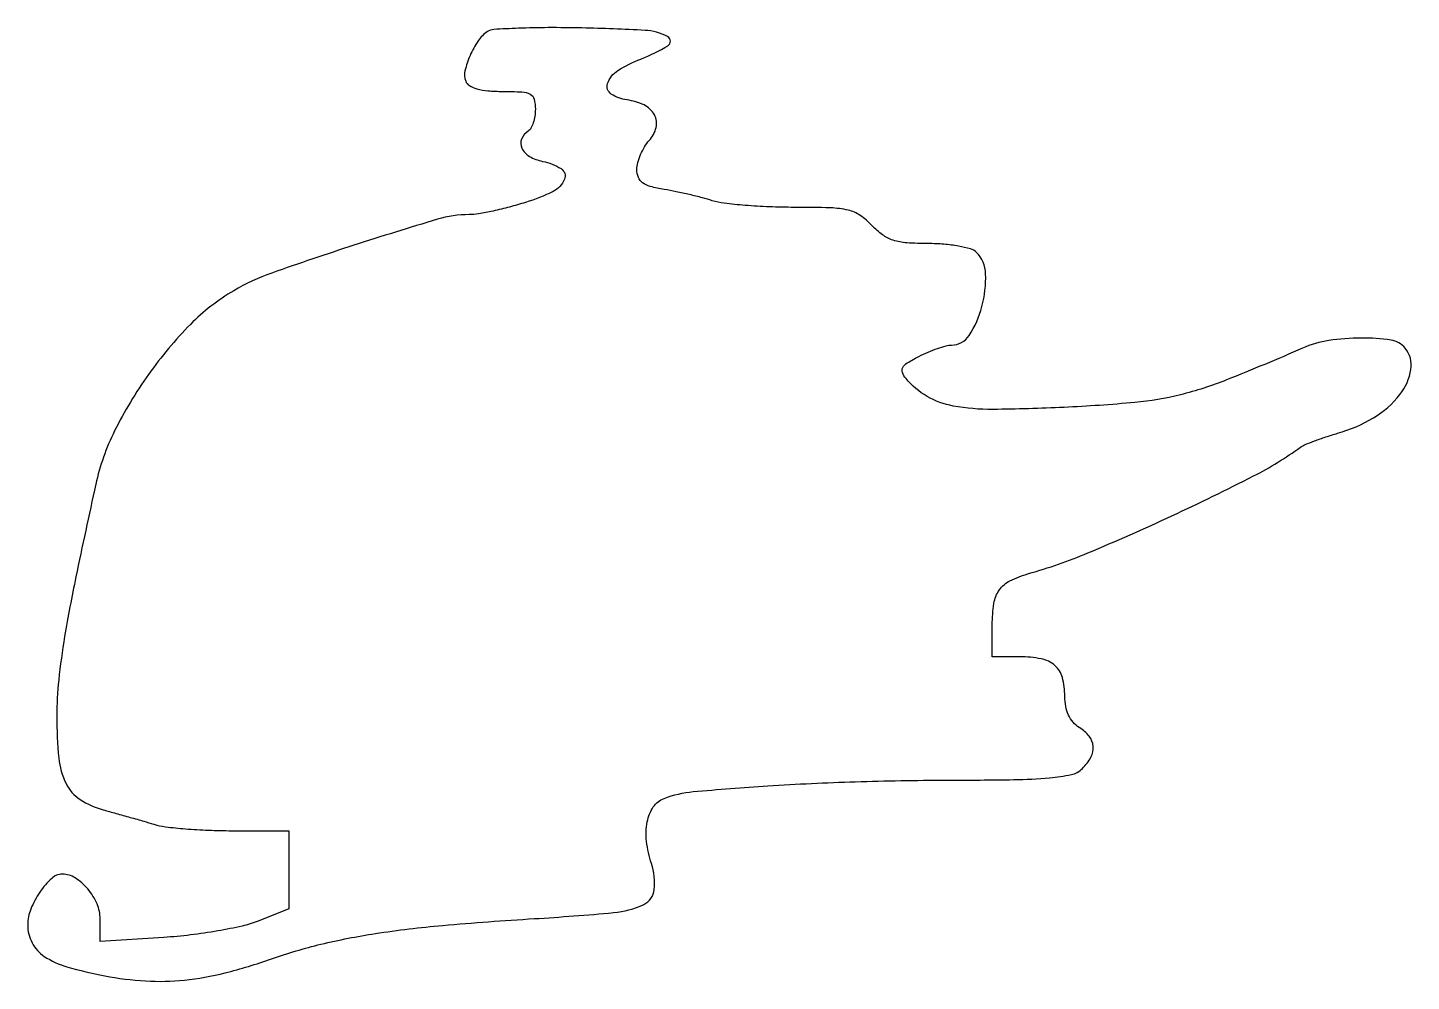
# Model space of a CAD drawing. Extents: x 0 to 191, y 0 to 132.
import ezdxf

# ---------------------------------------------------------------- set-up
doc = ezdxf.new("R2010")
doc.units = 0

msp = doc.modelspace()

# ---------------------------------------------------------------- linework, layer by layer
msp.add_lwpolyline([(63.399704, 131.251379, 0.093769), (62.122836, 129.972615, 0.045726), (61.000439, 127.948379, 0.045358), (60.296386, 125.853569, 0.151132), (60.391612, 124.421859, 0.167526), (60.911481, 123.802611, 0.066947), (61.942313, 123.358547, 0.047123), (63.452705, 123.085437, 0.021181), (65.468615, 123, -0.012627), (68.151007, 122.932246, -0.111359), (69.285906, 122.615329, -0.209527), (69.828438, 121.921462, -0.062713), (70, 120.559017, -0.037634), (69.926158, 119.57934, -0.041396), (69.70625, 118.653525, -0.045439), (69.384508, 117.906663, -0.130646), (69, 117.5, 0.159357), (68.096627, 116.430009, 0.211625), (68.136882, 115.172042, 0.15049), (69.195255, 114.03099, 0.081892), (71, 113.35, -0.090448), (73.540265, 112.341858, -0.366117), (74.011424, 110.874375, -0.182338), (72.447491, 109.202202, -0.038208), (68.662108, 107.682622, -0.011646), (66.439527, 107.038519, -0.011431), (64.175586, 106.49427, -0.011379), (62.170118, 106.107945, -0.041912), (60.884607, 106, 0.07287), (56.504788, 105.358274, 0.00545), (44.97015, 101.766572, 0.006764), (33.665717, 97.94125, 0.047603), (28.402917, 95.495973, 0.066274), (22.45147, 90.853659, 0.039321), (16.663619, 83.945617, 0.039139), (11.983066, 76.147063, 0.061531), (9.385038, 68.788705, 0.002745), (6.647968, 56.010699, 0.009762), (5.099653, 47.782659, 0.015069), (4.278853, 41.79986, 0.026207), (4.009413, 36.797053, 0.024537), (4.285586, 31.006856, 0.091139), (5.285645, 27.509319, 0.132676), (7.226563, 25.314519, 0.079922), (10.41471, 23.877785, -0.00198), (12.190832, 23.390341, -0.001465), (14.151593, 22.837671, -0.00148), (16.00064, 22.304716, -0.003328), (17.399223, 21.886991, 0.043442), (19.010635, 21.543414, 0.010229), (21.752965, 21.260554, 0.010459), (24.930943, 21.06516, 0.010122), (28.149223, 21), (36, 21), (36, 15.60858), (36, 10.217159), (31.782206, 8.529533, -0.03933), (29.571709, 7.840919, -0.012876), (26.223616, 7.170511, -0.01274), (22.453885, 6.614669, -0.014056), (18.782206, 6.272932), (10, 5.703958), (10, 8.795275, 0.102875), (9.562144, 10.900851, 0.072526), (8.284625, 12.962008, 0.075884), (6.549855, 14.482487, 0.14301), (4.777494, 15, 0.190133), (3.309145, 14.420694, 0.054758), (1.688355, 12.534363, 0.053756), (0.419754, 10.173136, 0.096701), (0, 8.023053, 0.120703), (0.609702, 5.534211, 0.12677), (2.294361, 3.661864, 0.076859), (5.420823, 2.218521, 0.02205), (10.622845, 0.973076, 0.033352), (16.260785, 0.269105, 0.039745), (21.616841, 0.386459, 0.03677), (27.215669, 1.375585, 0.022812), (33.607278, 3.310689, -0.02587), (40.442351, 5.334526, -0.021006), (47.941452, 6.808944, -0.016129), (57.234661, 7.928324, -0.00672), (69.832355, 8.864522, 0.007566), (80.782661, 9.696935, 0.087046), (84.933095, 10.821763, 0.263072), (86.401392, 12.887194, 0.105965), (86.016402, 16.450302, -0.049832), (85.332635, 19.519656, -0.077314), (85.426614, 22.226256, -0.099901), (86.263311, 24.272383, -0.155505), (87.738779, 25.453254, -0.069337), (91.754135, 26.384763, -0.006263), (102.056407, 27.179344, -0.008281), (114.114141, 27.757194, -0.007342), (126.678571, 27.966325, 0.003145), (135.959213, 28.042894, 0.017716), (140.90928, 28.290449, 0.031696), (143.899685, 28.738638, 0.144304), (145.428571, 29.571429, 0.072616), (146.594559, 31.136095, 0.14373), (146.914414, 32.637209, 0.151648), (146.368431, 34.017908, 0.083941), (145, 35.232073, -0.076217), (144.146656, 35.966122, -0.068524), (143.51549, 36.947724, -0.062248), (143.129495, 38.151623, -0.046516), (143, 39.540547, 0.06579), (142.658532, 42.124469, 0.147569), (141.624686, 43.788958, 0.132582), (139.75509, 44.711388, 0.048717), (136.8, 45), (133, 45), (133, 49.377555, -0.037609), (133.224602, 52.359388, -0.116544), (133.972682, 54.219342, -0.124658), (135.439963, 55.476217, -0.046023), (138, 56.464153, 0.029914), (146.170499, 59.31881, 0.009946), (157.776305, 64.443676, 0.009484), (169.027617, 69.943856, 0.038786), (175.5, 73.92268, -0.058662), (176.12357, 74.272732, -0.009585), (177.414914, 74.781288, -0.010442), (178.965976, 75.321443, -0.009036), (180.614601, 75.824492, 0.065728), (185.566898, 77.973122, 0.090547), (189.201011, 81.168372, 0.126877), (190.726754, 84.61672, 0.217558), (189.920615, 87.595653, 0.186163), (187.974432, 88.684167, 0.035955), (183.875948, 88.971406, 0.038239), (179.400483, 88.620035, 0.064148), (175.783927, 87.568666, -0.007763), (165.306195, 83.194126, -0.034155), (158.934408, 81.141118, -0.037954), (152.657875, 80.079558, -0.011115), (142.8923, 79.400298, -0.009451), (133.0824, 79.122476, -0.047468), (127.616883, 79.590659, -0.086308), (124.013601, 80.916204, -0.088574), (121.106404, 83.37179, -0.079586), (120.604224, 84.221289, -0.228716), (120.653964, 84.886375, -0.124186), (121.286233, 85.536529, -0.018749), (122.879577, 86.437727, -0.018012), (124.145758, 87.035724, -0.018008), (125.451787, 87.541082, -0.018166), (126.621193, 87.898803, -0.065226), (127.393636, 88, 0.255944), (129.818595, 89.328324, 0.077263), (131.569173, 93.308993, 0.073465), (132.085074, 97.837785, 0.190288), (130.8, 100.8, 0.128104), (130.006199, 101.265718, 0.024215), (128.355872, 101.6475, 0.024448), (126.333573, 101.911953, 0.020289), (124.164671, 102, -0.017759), (121.208075, 102.105043, -0.060306), (119.317543, 102.471556, -0.079605), (117.860119, 103.213403, -0.048458), (116.41242, 104.5, 0.057511), (114.79995, 105.881739, 0.09135), (113.138531, 106.606614, 0.049918), (110.685921, 106.925903, 0.007426), (105.696972, 107, -0.009885), (102.269004, 107.067781, -0.010491), (98.913867, 107.271091, -0.01015), (96.03694, 107.564989, -0.046551), (94.399223, 107.922862, 0.013377), (93.021624, 108.321116, 0.006579), (91.250084, 108.757478, 0.006523), (89.397334, 109.162666, 0.009443), (87.75, 109.468175, -0.023997), (85.84683, 109.878742, -0.093273), (84.764177, 110.397009, -0.144459), (84.198597, 111.138847, -0.091368), (84, 112.216572, -0.064525), (84.123257, 113.167701, -0.036171), (84.501714, 114.272409, -0.03544), (85.054103, 115.351256, -0.047911), (85.707962, 116.229795, 0.12684), (86.646129, 118.017717, 0.185029), (86.409197, 119.761808, 0.154414), (84.985381, 121.124447, 0.084742), (82.649138, 121.816422, -0.119061), (80.45561, 122.631787, -0.337615), (79.963671, 124.083582, -0.172197), (81.366843, 125.87101, -0.04989), (84.549467, 127.465741, 0.046708), (88.27575, 129.303378, 0.580899), (88.233924, 130.561941, 0.108062), (85.12247, 131.422309, 0.00835), (76.4183, 131.751379, 0.006049), (71.771873, 131.793154, 0.00882), (67.677789, 131.708198, 0.005032), (64.251605, 131.542065, 0.135988)], format="xyb", close=True)

doc.saveas('drawing.dxf')
